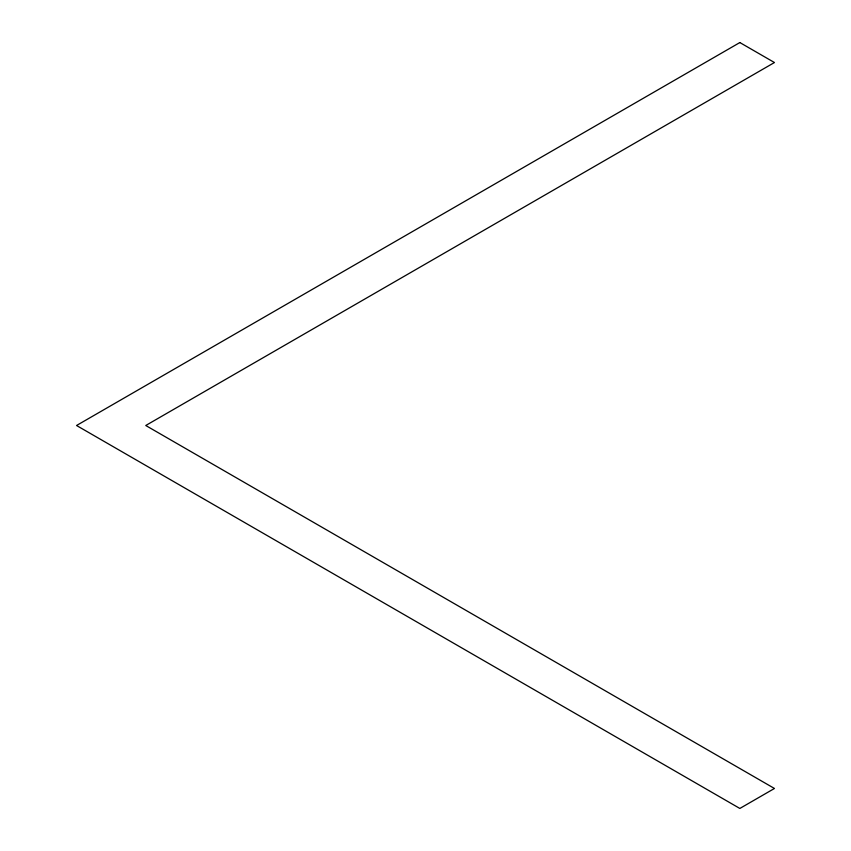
<?xml version="1.0" encoding="UTF-8"?>
<svg xmlns="http://www.w3.org/2000/svg" width="851" height="851" viewBox="0 0 851 851"><rect width="100%" height="100%" fill="white"/><g stroke="black" fill="none" stroke-linecap="round" stroke-linejoin="round"><path stroke-width="1.28" d="M739.849 42.55L76.547 425.5L739.849 808.45L774.453 788.473L145.755 425.5L774.453 62.527L739.849 42.55"/></g></svg>
